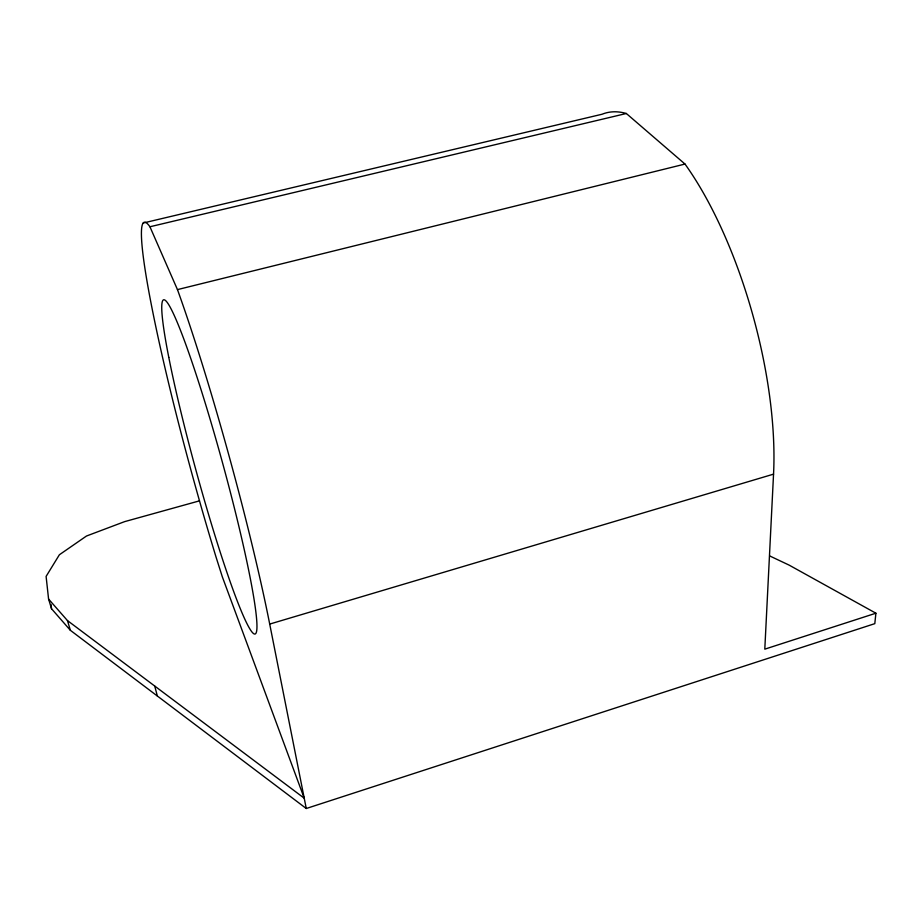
<?xml version="1.0" encoding="UTF-8"?>
<svg xmlns="http://www.w3.org/2000/svg" width="922" height="922" viewBox="0 0 922 922"><rect width="100%" height="100%" fill="white"/><g stroke="black" fill="none" stroke-linecap="round" stroke-linejoin="round"><path stroke-width="1.38" d="M143.302 222.986L602.089 114.236A236.7 88.581 74.7 0 1 626.338 113.498L685 164.058A236.7 88.581 74.7 0 1 773.546 474.15L764.799 649.157L875.9 613.211L874.805 623.652L306.265 808.502L70.372 630.314L51.528 608.739L48.578 599.069L46.1 576.411L59.377 554.767L86.495 536.016L124.631 521.633L199.475 500.853M306.265 808.502L269.708 624.079L773.546 474.15M626.338 113.498L149.94 226.766L177.462 289.612L685 164.058M769.663 555.92L789.151 565.128L875.9 613.211M48.578 599.069L67.456 620.575L304.225 798.198L222.329 576.838L216.082 557.188A252.812 20.249 74.7 0 1 152.556 310.852A252.812 20.249 74.7 0 1 149.94 226.766M67.456 620.575L70.372 630.314M154.712 686.037L157.351 696.018M51.056 604.475L51.528 608.739M177.462 289.612A252.812 20.249 74.7 0 1 269.708 624.079M168.795 357.39A173.278 13.795 74.7 0 0 251.13 630.879A173.278 13.795 74.7 0 0 207.853 411.719A173.278 13.795 74.7 0 0 168.795 357.39"/></g></svg>
